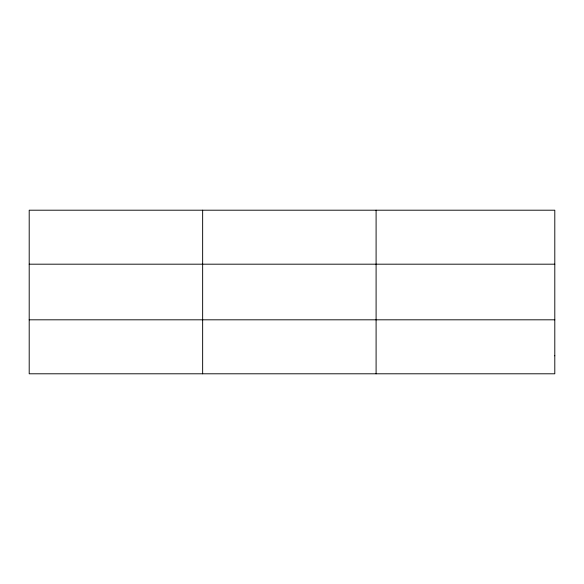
<?xml version="1.0" encoding="UTF-8"?>
<svg xmlns="http://www.w3.org/2000/svg" width="584" height="584" viewBox="0 0 584 584"><rect width="100%" height="100%" fill="white"/><g stroke="black" fill="none" stroke-linecap="round" stroke-linejoin="round"><path stroke-width="0.88" d="M202.648 373.796L202.648 210.203M376.096 373.796L376.096 210.203M29.2 264.187L554.8 264.187M29.2 319.813L554.8 319.813M554.8 355.802L554.8 373.796L29.2 373.796L29.2 210.203L554.8 210.203L554.8 355.802"/></g></svg>
